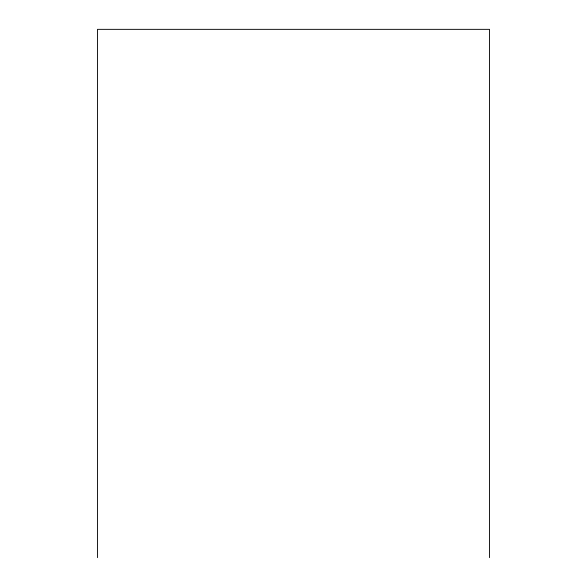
<?xml version="1.0" encoding="UTF-8"?>
<svg xmlns="http://www.w3.org/2000/svg" width="587" height="587" viewBox="0 0 587 587"><rect width="100%" height="100%" fill="white"/><g stroke="black" fill="none" stroke-linecap="round" stroke-linejoin="round"><path stroke-width="0.88" d="M489.507 557.65L489.507 29.35L97.493 29.35L97.493 557.65"/></g></svg>
